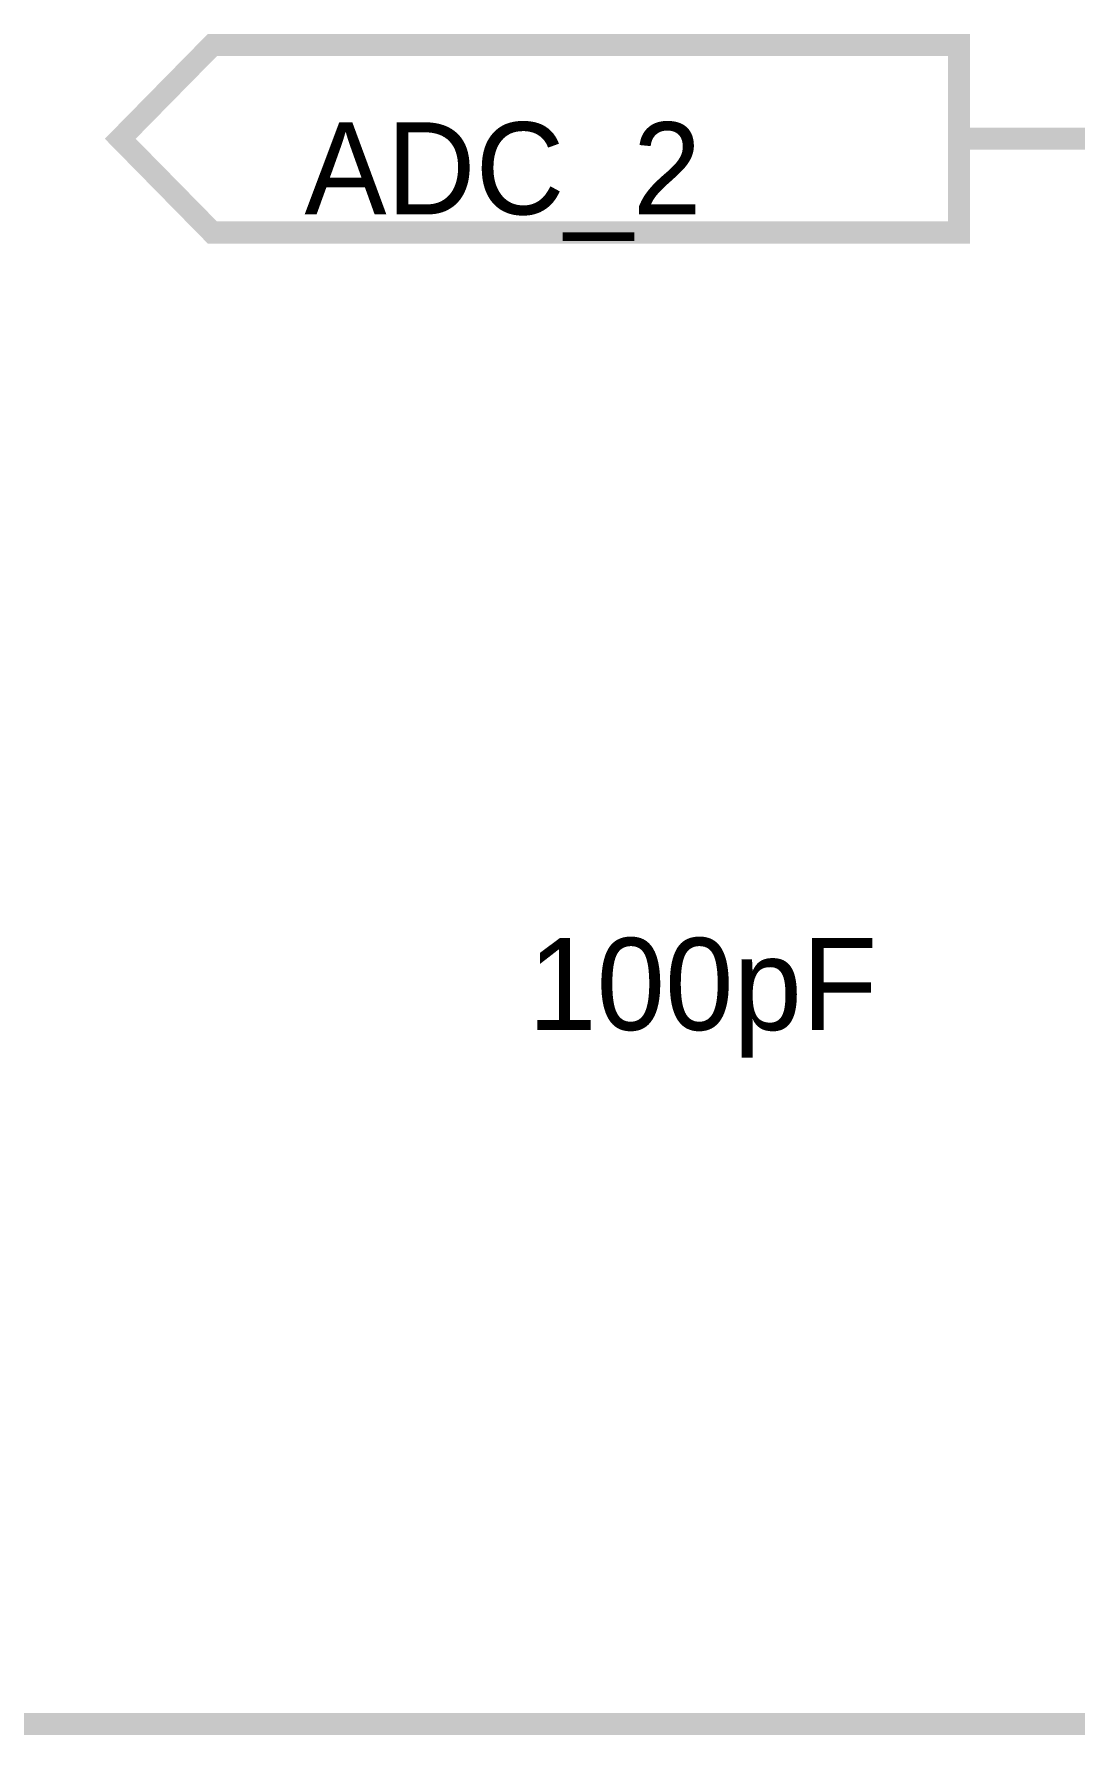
# Model space of a CAD drawing. Header units: millimetres. Extents: x 0 to 800, y 0 to 567.
# Drawn here: x 497.7 to 511.88, y 489.8 to 512.97 of the extents above; entities that cross this region are included whole.
import ezdxf

# ---------------------------------------------------------------- set-up
doc = ezdxf.new("R2010")
doc.units = ezdxf.units.MM
doc.layers.add('Sheet', color=255, linetype='Continuous')

msp = doc.modelspace()

# ---------------------------------------------------------------- linework, layer by layer
at = {"layer": 'Sheet'}
for const_width in [0.3, 0.0991]:
    msp.add_lwpolyline([(500.13, 510.266), (498.875, 511.543), (500.13, 512.82), (510.299, 512.82), (510.299, 510.266), (500.13, 510.266)], close=True, dxfattribs=dict(at, const_width=const_width))
at = {"layer": 'Sheet', "const_width": 0.3}
for points in [[(523.246, 511.543), (514.868, 511.543), (510.299, 511.543)], [(485.906, 492.75), (485.906, 489.951), (514.868, 489.951), (523.246, 489.951), (523.246, 492.482)]]:
    msp.add_lwpolyline(points, dxfattribs=at)

# ---------------------------------------------------------------- texts
at = {"layer": 'Sheet'}
for s, p in [('ADC_2', (501.384, 510.513)), ('100pF', (504.43, 499.403))]:
    msp.add_text(s, height=1.2543, dxfattribs=at).set_placement(p)

doc.saveas('drawing.dxf')
